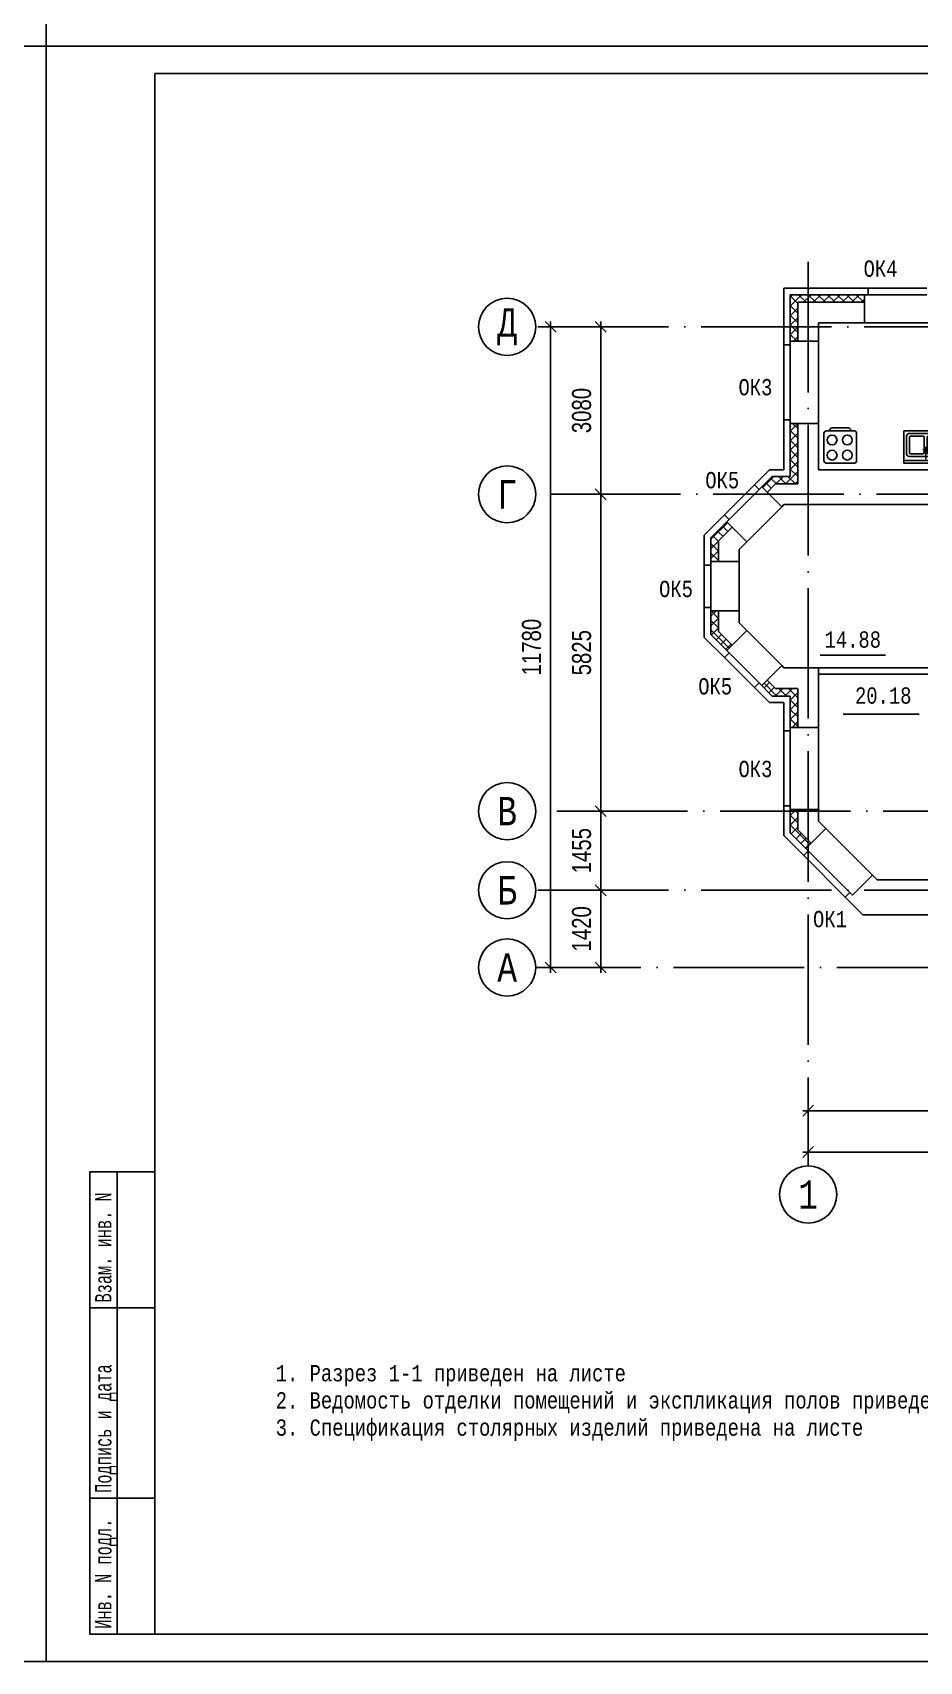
# Model space of a CAD drawing. Extents: x 0 to 84000, y 0 to 59400.
# Drawn here: x 41750 to 58055, y 0 to 29950 of the extents above; entities that cross this region are included whole.
import ezdxf
from ezdxf.enums import TextEntityAlignment as Align

# ---------------------------------------------------------------- set-up
doc = ezdxf.new("R2010")
doc.units = 0
doc.header["$LTSCALE"] = 100
doc.header["$MEASUREMENT"] = 0
doc.linetypes.add('ACAD_ISO04W100', pattern=[30, 24, -3, 0, -3])
doc.layers.get('0').update_dxf_attribs({"linetype": 'CONTINUOUS'})
doc.layers.get('DEFPOINTS').update_dxf_attribs({"linetype": 'CONTINUOUS'})
doc.layers.add('55', color=250, linetype='CONTINUOUS')
doc.styles.add('1', font='TXT', dxfattribs={"width": 0.8})
doc.styles.add('STYLE1', font='monotxt.shx', dxfattribs={"width": 0.8})
doc.dimstyles.get("Standard").update_dxf_attribs({"dimtxt": 0.18, "dimasz": 0.18, "dimexe": 0.18, "dimexo": 0.0625, "dimgap": 0.09, "dimtad": 0, "dimtih": 1, "dimtoh": 1, "dimdec": 4, "dimzin": 0, "dimdsep": 46, "dimtxsty": 'Standard', "dimcen": 0.09, "dimadec": 0, "dimazin": 0, "dimtfac": 1, "dimtdec": 4, "dimtofl": 0, "dimtmove": 0, "dimatfit": 3, "dimfxl": 1, "dimtolj": 1, "dimtzin": 0, "dimarcsym": 0})

# ---------------------------------------------------------------- blocks, each defined once
blk = doc.blocks.new('_OBLIQUE')
at = {"color": 0, "linetype": 'ByBlock'}
blk.add_line((-0.5, -0.5), (0.5, 0.5), dxfattribs=at)
blk = doc.blocks.new('*D16')
at = {"layer": '55', "color": 0, "linetype": 'Continuous', "lineweight": -2, "transparency": 16777216}
for p, q in [((51275, 24640), (51275, 12660)), ((51325, 24540), (51375, 24540)), ((51225, 12760), (51175, 12760))]:
    blk.add_line(p, q, dxfattribs=at)
at = {"layer": 'DEFPOINTS', "color": 0, "linetype": 'Continuous', "transparency": 16777216}
for p in [(51275, 24540), (51275, 12760), (51275, 12760)]:
    blk.add_point(p, dxfattribs=at)
at = {"layer": '55', "color": 0, "linetype": 'Continuous', "lineweight": -2, "transparency": 16777216, "xscale": 200, "yscale": 200, "zscale": 200}
for p, rotation in [((51275, 24540), 90), ((51275, 12760), 270)]:
    blk.add_blockref('_OBLIQUE', p, dxfattribs=dict(at, rotation=rotation))
at = {"layer": '55', "color": 0, "linetype": 'Continuous', "transparency": 16777216, "insert": (50925, 18650), "char_height": 350, "attachment_point": 5, "rotation": 90, "style": '1'}
blk.add_mtext('\\A1;11780', dxfattribs=at)
blk = doc.blocks.new('*D14')
at = {"layer": '55', "color": 0, "linetype": 'Continuous', "lineweight": -2, "transparency": 16777216}
for p, q in [((52145, 15635), (52095, 15635)), ((52195, 15735), (52195, 14080)), ((52145, 14180), (52095, 14180))]:
    blk.add_line(p, q, dxfattribs=at)
at = {"layer": 'DEFPOINTS', "color": 0, "linetype": 'Continuous', "transparency": 16777216}
for p in [(52195, 15635), (52195, 14180), (52195, 14180)]:
    blk.add_point(p, dxfattribs=at)
at = {"layer": '55', "color": 0, "linetype": 'Continuous', "lineweight": -2, "transparency": 16777216, "xscale": 200, "yscale": 200, "zscale": 200}
for p, rotation in [((52195, 15635), 90), ((52195, 14180), 270)]:
    blk.add_blockref('_OBLIQUE', p, dxfattribs=dict(at, rotation=rotation))
at = {"layer": '55', "color": 0, "linetype": 'Continuous', "transparency": 16777216, "insert": (51845, 14907), "char_height": 350, "attachment_point": 5, "rotation": 90, "style": '1'}
blk.add_mtext('\\A1;1455', dxfattribs=at)
blk = doc.blocks.new('*D22')
at = {"layer": '55', "color": 0, "linetype": 'Continuous', "lineweight": -2, "transparency": 16777216}
for p, q in [((55910, 9365), (74450, 9365)), ((56010, 9315), (56010, 9265)), ((74350, 9415), (74350, 9465))]:
    blk.add_line(p, q, dxfattribs=at)
at = {"layer": 'DEFPOINTS', "color": 0, "linetype": 'Continuous', "transparency": 16777216}
for p in [(56010, 9365), (74350, 9365), (74350, 9365)]:
    blk.add_point(p, dxfattribs=at)
at = {"layer": '55', "color": 0, "linetype": 'Continuous', "lineweight": -2, "transparency": 16777216, "xscale": 200, "yscale": 200, "zscale": 200, "rotation": 180}
blk.add_blockref('_OBLIQUE', (56010, 9365), dxfattribs=at)
at = {"layer": '55', "color": 0, "linetype": 'Continuous', "lineweight": -2, "transparency": 16777216, "xscale": 200, "yscale": 200, "zscale": 200}
blk.add_blockref('_OBLIQUE', (74350, 9365), dxfattribs=at)
at = {"layer": '55', "color": 0, "linetype": 'Continuous', "transparency": 16777216, "insert": (64615, 9735), "char_height": 350, "attachment_point": 5, "style": '1'}
blk.add_mtext('\\A1;18340', dxfattribs=at)
blk = doc.blocks.new('*D18')
at = {"layer": '55', "color": 0, "linetype": 'Continuous', "lineweight": -2, "transparency": 16777216}
for p, q in [((62130, 10175), (62130, 10225)), ((55910, 10125), (62230, 10125)), ((56010, 10075), (56010, 10025))]:
    blk.add_line(p, q, dxfattribs=at)
at = {"layer": 'DEFPOINTS', "color": 0, "linetype": 'Continuous', "transparency": 16777216}
for p in [(56010, 10125), (62130, 10125), (62130, 10125)]:
    blk.add_point(p, dxfattribs=at)
at = {"layer": '55', "color": 0, "linetype": 'Continuous', "lineweight": -2, "transparency": 16777216, "xscale": 200, "yscale": 200, "zscale": 200, "rotation": 180}
blk.add_blockref('_OBLIQUE', (56010, 10125), dxfattribs=at)
at = {"layer": '55', "color": 0, "linetype": 'Continuous', "lineweight": -2, "transparency": 16777216, "xscale": 200, "yscale": 200, "zscale": 200}
blk.add_blockref('_OBLIQUE', (62130, 10125), dxfattribs=at)
at = {"layer": '55', "color": 0, "linetype": 'Continuous', "transparency": 16777216, "insert": (59070, 10475), "char_height": 350, "attachment_point": 5, "style": '1'}
blk.add_mtext('\\A1;6120', dxfattribs=at)
blk = doc.blocks.new('*D15')
at = {"layer": '55', "color": 0, "linetype": 'Continuous', "lineweight": -2, "transparency": 16777216}
for p, q in [((52145, 14180), (52095, 14180)), ((52195, 14280), (52195, 12660)), ((52145, 12760), (52095, 12760))]:
    blk.add_line(p, q, dxfattribs=at)
at = {"layer": 'DEFPOINTS', "color": 0, "linetype": 'Continuous', "transparency": 16777216}
for p in [(52195, 14180), (52195, 12760), (52195, 12760)]:
    blk.add_point(p, dxfattribs=at)
at = {"layer": '55', "color": 0, "linetype": 'Continuous', "lineweight": -2, "transparency": 16777216, "xscale": 200, "yscale": 200, "zscale": 200}
for p, rotation in [((52195, 14180), 90), ((52195, 12760), 270)]:
    blk.add_blockref('_OBLIQUE', p, dxfattribs=dict(at, rotation=rotation))
at = {"layer": '55', "color": 0, "linetype": 'Continuous', "transparency": 16777216, "insert": (51845, 13470), "char_height": 350, "attachment_point": 5, "rotation": 90, "style": '1'}
blk.add_mtext('\\A1;1420', dxfattribs=at)
blk = doc.blocks.new('*D12')
at = {"layer": '55', "color": 0, "linetype": 'Continuous', "lineweight": -2, "transparency": 16777216}
for p, q in [((52195, 24640), (52195, 21360)), ((52145, 24540), (52095, 24540)), ((52145, 21460), (52095, 21460))]:
    blk.add_line(p, q, dxfattribs=at)
at = {"layer": 'DEFPOINTS', "color": 0, "linetype": 'Continuous', "transparency": 16777216}
for p in [(52195, 24540), (52195, 21460), (52195, 21460)]:
    blk.add_point(p, dxfattribs=at)
at = {"layer": '55', "color": 0, "linetype": 'Continuous', "lineweight": -2, "transparency": 16777216, "xscale": 200, "yscale": 200, "zscale": 200}
for p, rotation in [((52195, 24540), 90), ((52195, 21460), 270)]:
    blk.add_blockref('_OBLIQUE', p, dxfattribs=dict(at, rotation=rotation))
at = {"layer": '55', "color": 0, "linetype": 'Continuous', "transparency": 16777216, "insert": (51845, 23000), "char_height": 350, "attachment_point": 5, "rotation": 90, "style": '1'}
blk.add_mtext('\\A1;3080', dxfattribs=at)
blk = doc.blocks.new('*D13')
at = {"layer": '55', "color": 0, "linetype": 'Continuous', "lineweight": -2, "transparency": 16777216}
for p, q in [((52195, 21560), (52195, 15535)), ((52245, 21460), (52295, 21460)), ((52145, 15635), (52095, 15635))]:
    blk.add_line(p, q, dxfattribs=at)
at = {"layer": 'DEFPOINTS', "color": 0, "linetype": 'Continuous', "transparency": 16777216}
for p in [(52195, 21460), (52195, 15635), (52195, 15635)]:
    blk.add_point(p, dxfattribs=at)
at = {"layer": '55', "color": 0, "linetype": 'Continuous', "lineweight": -2, "transparency": 16777216, "xscale": 200, "yscale": 200, "zscale": 200}
for p, rotation in [((52195, 21460), 90), ((52195, 15635), 270)]:
    blk.add_blockref('_OBLIQUE', p, dxfattribs=dict(at, rotation=rotation))
at = {"layer": '55', "color": 0, "linetype": 'Continuous', "transparency": 16777216, "insert": (51845, 18547), "char_height": 350, "attachment_point": 5, "rotation": 90, "style": '1'}
blk.add_mtext('\\A1;5825', dxfattribs=at)
blk = doc.blocks.new('GPL')
for p, q in [((550, 300), (50, 300)), ((0, 250), (0, -250)), ((600, -250), (600, 250)), ((600, 190), (610, 190)), ((650, 150), (650, -150)), ((610, -190), (600, -190)), ((50, -300), (550, -300))]:
    blk.add_line(p, q)
for centre in [(150, 150), (430, 150), (150, -130), (430, -130)]:
    blk.add_circle(centre, 90)
for centre, radius, start, end in [((50, 250), 50, 90, 180), ((550, 250), 50, 0, 90), ((610, 150), 40, 0, 90), ((50, -250), 50, 180, 270), ((550, -250), 50, 270, 0), ((610, -150), 40, 270, 0)]:
    blk.add_arc(centre, radius, start, end)
blk = doc.blocks.new('MOI3')
at = {"linetype": 'Continuous'}
for p, q in [((-400, 0), (-400, -50)), ((-400, -600), (-400, 0)), ((-400, 0), (400, 0)), ((400, 0), (400, -600)), ((-400, -50), (400, -50)), ((-350, -500), (-350, -175)), ((-300, -125), (300, -125)), ((-300, -475), (-300, -200)), ((-275, -175), (-50, -175)), ((-50, -250), (50, -250)), ((-25, -200), (-25, -475)), ((0, -75), (0, -275)), ((0, -275), (0, -300)), ((25, -475), (25, -200)), ((50, -175), (275, -175)), ((300, -200), (300, -475)), ((350, -175), (350, -500)), ((300, -550), (-300, -550)), ((-50, -500), (-275, -500)), ((275, -500), (50, -500)), ((400, -600), (-400, -600))]:
    blk.add_line(p, q, dxfattribs=at)
for centre, radius, start, end in [((-300, -175), 50, 90, 180), ((-275, -200), 25, 90, 180), ((-50, -200), 25, 0, 90), ((50, -200), 25, 90, 180), ((275, -200), 25, 0, 90), ((300, -175), 50, 0, 90), ((-300, -500), 50, 180, 270), ((-275, -475), 25, 180, 270), ((-50, -475), 25, 270, 0), ((50, -475), 25, 180, 270), ((275, -475), 25, 270, 0), ((300, -500), 50, 270, 0)]:
    blk.add_arc(centre, radius, start, end, dxfattribs=at)
blk = doc.blocks.new('M1')
at = {"linetype": 'Continuous', "style": 'STYLE1', "width": 0.8, "flags": 4}
blk.add_attdef('МАРКА', text='', height=3, dxfattribs=at).set_placement((-0.5, -1.5), align=Align.CENTER)
at = {"linetype": 'Continuous', "style": 'STYLE1', "width": 0.8, "flags": 5}
blk.add_attdef('ПОЛНАЯ_МАРКА_ЭЛЕМЕНТА', (-6, -6.5), '', height=3, dxfattribs=at)

msp = doc.modelspace()

# ---------------------------------------------------------------- hatches: boundary and pattern name
at = {"layer": '55', "linetype": 'Continuous'}
h = msp.add_hatch(dxfattribs=at)
h.set_pattern_fill('ANSI37', color=0, scale=1000, style=0)
h.paths.add_polyline_path([(55680, 24539.7), (55680, 24275), (55820, 24275), (55820, 24539.7)])
h.paths.add_polyline_path([(55820, 24990), (56010, 24990), (56010, 25130), (55680, 25130), (55680, 24539.7), (55820, 24539.7)])
h.paths.add_polyline_path([(57045, 24990), (57045, 25130), (56010, 25130), (56010, 24990)])
h = msp.add_hatch(dxfattribs=at)
h.set_pattern_fill('ANSI37', color=0, scale=1000, style=0)
h.paths.add_polyline_path([(55820, 22765), (55680, 22765), (55680, 21790), (55349.7, 21790), (55155, 21595.3), (55254, 21496.3), (55407.7, 21650), (55820, 21650)])
h = msp.add_hatch(dxfattribs=at)
h.set_pattern_fill('ANSI37', color=0, scale=1000, style=0)
h.paths.add_polyline_path([(54610.6, 20852.9), (54511.6, 20951.9), (54220, 20660.3), (54220, 20225), (54360, 20225), (54360, 20602.3)])
h = msp.add_hatch(dxfattribs=at)
h.set_pattern_fill('ANSI37', color=0, scale=1000, style=0)
h.paths.add_polyline_path([(54360, 18937.7), (54360, 19315), (54220, 19315), (54220, 18879.7), (54511.6, 18588.1), (54610.6, 18687.1)])
h = msp.add_hatch(dxfattribs=at)
h.set_pattern_fill('ANSI37', color=0, scale=1000, style=0)
h.paths.add_polyline_path([(55820, 17890), (55407.7, 17890), (55254, 18043.7), (55155, 17944.7), (55349.7, 17750), (55680, 17750), (55680, 17175), (55820, 17175)])
h = msp.add_hatch(dxfattribs=at)
h.set_pattern_fill('ANSI37', color=0, scale=1000, style=0)
h.paths.add_polyline_path([(55820, 15292.4), (55820, 15634.7), (55680, 15634.7), (55680, 15234.4), (55966.6, 14947.8), (56010, 14991.2), (56010, 15102.4)])
h.paths.add_polyline_path([(55680, 15665), (55680, 15634.7), (55820, 15634.7), (55820, 15665)])
h.paths.add_polyline_path([(56010, 14991.2), (56065.6, 15046.8), (56010, 15102.4)])

# ---------------------------------------------------------------- linework, layer by layer
at = {"layer": '55', "color": 0, "linetype": 'Continuous'}
for p, q in [((44000, 500), (44000, 29200)), ((44000, 29200), (83500, 29200)), ((55560, 25250), (57110, 25250)), ((55560, 25250), (55560, 24210)), ((57110, 25250), (57110, 25130)), ((57110, 25250), (58190, 25250)), ((55680, 24210), (55680, 25130)), ((57110, 25130), (55680, 25130)), ((57045, 24990), (55820, 24990)), ((55820, 24275), (55820, 24990)), ((57045, 25130), (57045, 24610)), ((57110, 25130), (58190, 25130)), ((56200, 24610), (57045, 24610)), ((56200, 24610), (56200, 24275)), ((57045, 24610), (58255, 24610)), ((55680, 24275), (56200, 24275)), ((56200, 24275), (56200, 22765)), ((55560, 24210), (55680, 24210)), ((55560, 24210), (55560, 22830)), ((55680, 24210), (55680, 22830)), ((55560, 22830), (55560, 21910)), ((55560, 22830), (55680, 22830)), ((55680, 22830), (55680, 21790)), ((55680, 22765), (56200, 22765)), ((55820, 22765), (55820, 21650)), ((56200, 22765), (56200, 21910)), ((55300, 21910), (55024.2, 21634.2)), ((55300, 21910), (55560, 21910)), ((56200, 21910), (60320, 21910)), ((55024.2, 21634.2), (54472.7, 21082.7)), ((55024.2, 21634.2), (55109.1, 21549.4)), ((55109.1, 21549.4), (55349.7, 21790)), ((55155, 21595.3), (55522.7, 21227.6)), ((55254, 21496.3), (55407.7, 21650)), ((55349.7, 21790), (55680, 21790)), ((55407.7, 21650), (55820, 21650)), ((55109.1, 21549.4), (54557.5, 20997.8)), ((55565.1, 21270), (55522.7, 21227.6)), ((55565.1, 21270), (60320, 21270)), ((54472.7, 21082.7), (54100, 20710)), ((54557.5, 20997.8), (54220, 20660.3)), ((54472.7, 21082.7), (54557.5, 20997.8)), ((55522.7, 21227.6), (54879.3, 20584.2)), ((54100, 20710), (54100, 20160)), ((54610.6, 20852.9), (54360, 20602.3)), ((54511.6, 20951.9), (54879.3, 20584.2)), ((54220, 20160), (54220, 20660.3)), ((54360, 20225), (54360, 20602.3)), ((54879.3, 20584.2), (54740, 20444.9)), ((54740, 20444.9), (54740, 20225)), ((54100, 20160), (54220, 20160)), ((54100, 20160), (54100, 19380)), ((54220, 20225), (54740, 20225)), ((54220, 20160), (54220, 19380)), ((54740, 20225), (54740, 19315)), ((54100, 19380), (54100, 18830)), ((54100, 19380), (54220, 19380)), ((54220, 19380), (54220, 18879.7)), ((54220, 19315), (54740, 19315)), ((54360, 19315), (54360, 18937.7)), ((54740, 19315), (54740, 19095.1)), ((54557.5, 18542.2), (54220, 18879.7)), ((54610.6, 18687.1), (54360, 18937.7)), ((54511.6, 18588.1), (54879.3, 18955.8)), ((54879.3, 18955.8), (54740, 19095.1)), ((55522.7, 18312.4), (54879.3, 18955.8)), ((54472.7, 18457.3), (54100, 18830)), ((54472.7, 18457.3), (54557.5, 18542.2)), ((55024.2, 17905.8), (54472.7, 18457.3)), ((55109.1, 17990.6), (54557.5, 18542.2)), ((55155, 17944.7), (55522.7, 18312.4)), ((55565.1, 18270), (55522.7, 18312.4)), ((55565.1, 18270), (56200, 18270)), ((56200, 18270), (60030, 18270)), ((56200, 18270), (56200, 17175)), ((56230, 18500), (57430, 18500)), ((55024.2, 17905.8), (55109.1, 17990.6)), ((55109.1, 17990.6), (55349.7, 17750)), ((55254, 18043.7), (55407.7, 17890)), ((56200, 18150), (60540, 18150)), ((55300, 17630), (55024.2, 17905.8)), ((55349.7, 17750), (55680, 17750)), ((55407.7, 17890), (55820, 17890)), ((55680, 17110), (55680, 17750)), ((55820, 17175), (55820, 17890)), ((55300, 17630), (55560, 17630)), ((55560, 17630), (55560, 17110)), ((56650, 17420), (58050, 17420)), ((55560, 15730), (55560, 17110)), ((55560, 17110), (55680, 17110)), ((55680, 17175), (56200, 17175)), ((55680, 15730), (55680, 17110)), ((56200, 15665), (56200, 17175)), ((55560, 15730), (55680, 15730)), ((55560, 15730), (55560, 15184.7)), ((55680, 15730), (55680, 15234.4)), ((55680, 15665), (56200, 15665)), ((55820, 15665), (55820, 15292.4)), ((56200, 15665), (56200, 15449.8)), ((56065.6, 15046.8), (55820, 15292.4)), ((55966.6, 14947.8), (56334.3, 15315.5)), ((56334.3, 15315.5), (56200, 15449.8)), ((56334.3, 15315.5), (57189.9, 14459.9)), ((55927.7, 14817), (55560, 15184.7)), ((56012.5, 14901.9), (55680, 15234.4)), ((55927.7, 14817), (56012.5, 14901.9)), ((55927.7, 14817), (56691.4, 14053.3)), ((56012.5, 14901.9), (56776.2, 14138.2)), ((56822.2, 14092.2), (57189.9, 14459.9)), ((57279.8, 14370), (57189.9, 14459.9)), ((56691.4, 14053.3), (56776.2, 14138.2)), ((56776.2, 14138.2), (56822.2, 14092.2)), ((57279.8, 14370), (60860.2, 14370)), ((57014.7, 13730), (56691.4, 14053.3)), ((57014.7, 13730), (61125.3, 13730)), ((42800, 500), (42800, 9000)), ((42800, 9000), (44000, 9000)), ((43306, 500), (43306, 9000)), ((42800, 6500), (44000, 6500)), ((44000, 3000), (42800, 3000)), ((44000, 500), (42800, 500)), ((83500, 500), (44000, 500))]:
    msp.add_line(p, q, dxfattribs=at)
at = {"layer": '55', "color": 0, "linetype": 'ACAD_ISO04W100'}
for p, q in [((56010, 25735), (56010, 9110)), ((77440, 24539.7), (51000, 24539.7)), ((62665, 21459.7), (51000, 21459.7)), ((65790, 15634.7), (51000, 15634.7)), ((77440, 14180), (51000, 14180)), ((70935, 12760), (51000, 12760))]:
    msp.add_line(p, q, dxfattribs=at)
at = {"layer": '55', "color": 0}
for points in [[(42000, 29700), (42000, 59400), (0, 59400), (0, 29700)], [(84000, 29700), (84000, 59400), (42000, 59400), (42000, 29700)], [(42000, 0), (42000, 29700), (0, 29700), (0, 0)], [(84000, 0), (84000, 29700), (42000, 29700), (42000, 0)]]:
    msp.add_lwpolyline(points, close=True, dxfattribs=at)
at = {"layer": '55', "color": 0, "linetype": 'Continuous'}
for centre in [(50475, 24539.7), (50475, 21459.7), (50475, 15634.7), (50475, 14180), (50475, 12760), (56010, 8585)]:
    msp.add_circle(centre, 525, dxfattribs=at)

# ---------------------------------------------------------------- block references
ref = msp.add_blockref('M1', (57390, 25610), dxfattribs=dict(at, xscale=100, yscale=100, zscale=100))
ref.add_attrib('МАРКА', 'ОК4', dxfattribs={"layer": '0', "linetype": 'Continuous', "height": 300, "style": 'STYLE1', "width": 0.8}).set_placement((57340, 25460), align=Align.CENTER)
ref = msp.add_blockref('M1', (55090, 23430), dxfattribs=dict(at, xscale=100, yscale=100, zscale=100))
ref.add_attrib('МАРКА', 'ОК3', dxfattribs={"layer": '0', "linetype": 'Continuous', "height": 300, "style": 'STYLE1', "width": 0.8}).set_placement((55040, 23280), align=Align.CENTER)
for name, p, rotation in [('GPL', (56600, 22030), 90), ('MOI3', (58170, 22030), 180)]:
    msp.add_blockref(name, p, dxfattribs=dict(at, rotation=rotation))
ref = msp.add_blockref('M1', (54480, 21720), dxfattribs=dict(at, xscale=-100, yscale=100, zscale=100, rotation=180))
ref.add_attrib('МАРКА', 'ОК5', dxfattribs={"layer": '0', "linetype": 'Continuous', "height": 300, "style": 'STYLE1', "width": 0.8}).set_placement((54430, 21570), align=Align.CENTER)
ref = msp.add_blockref('M1', (53630, 19720), dxfattribs=dict(at, xscale=100, yscale=100, zscale=100))
ref.add_attrib('МАРКА', 'ОК5', dxfattribs={"layer": '0', "linetype": 'Continuous', "height": 300, "style": 'STYLE1', "width": 0.8}).set_placement((53580, 19570), align=Align.CENTER)
ref = msp.add_blockref('M1', (54350, 17930), dxfattribs=dict(at, xscale=100, yscale=100, zscale=100))
ref.add_attrib('МАРКА', 'ОК5', dxfattribs={"layer": '0', "linetype": 'Continuous', "height": 300, "style": 'STYLE1', "width": 0.8}).set_placement((54300, 17780), align=Align.CENTER)
ref = msp.add_blockref('M1', (55090, 16410), dxfattribs=dict(at, xscale=100, yscale=100, zscale=100))
ref.add_attrib('МАРКА', 'ОК3', dxfattribs={"layer": '0', "linetype": 'Continuous', "height": 300, "style": 'STYLE1', "width": 0.8}).set_placement((55040, 16260), align=Align.CENTER)
ref = msp.add_blockref('M1', (56460, 13650), dxfattribs=dict(at, xscale=100, yscale=100, zscale=100))
ref.add_attrib('МАРКА', 'ОК1', dxfattribs={"layer": '0', "linetype": 'Continuous', "height": 300, "style": 'STYLE1', "width": 0.8}).set_placement((56410, 13500), align=Align.CENTER)

# ---------------------------------------------------------------- texts
at = {"layer": '55', "color": 0, "linetype": 'Continuous', "style": 'STYLE1', "width": 0.8}
for s, p in [('Д', (50475, 24539.7)), ('Г', (50475, 21459.7)), ('В', (50475, 15634.7)), ('Б', (50475, 14180)), ('А', (50475, 12760)), ('1', (56010, 8585))]:
    msp.add_text(s, height=525, dxfattribs=at).set_placement(p, align=Align.MIDDLE)
for s, p in [('14.88', (56830, 18640)), ('20.18', (57390, 17610))]:
    msp.add_text(s, height=300, dxfattribs=at).set_placement(p, align=Align.CENTER)
at = {"layer": '55', "color": 0, "linetype": 'Continuous', "style": 'STYLE1', "width": 0.65}
for s, p in [('Взам. инв. N', (43200, 6600)), ('Подпись и дата', (43200, 3100)), ('Инв. N подл.', (43200, 600))]:
    msp.add_text(s, height=300, rotation=90, dxfattribs=at).set_placement(p)
at = {"layer": '55', "color": 0, "linetype": 'Continuous', "style": 'STYLE1', "width": 0.8}
for s, p in [('1. Разрез 1-1 приведен на листе', (46220, 5150)), ('2. Ведомость отделки помещений и экспликация полов приведены на листе', (46220, 4650)), ('3. Спецификация столярных изделий приведена на листе', (46220, 4150))]:
    msp.add_text(s, height=300, dxfattribs=at).set_placement(p)

# ---------------------------------------------------------------- dimensions: what is measured, and where the dimension line sits
at = {"layer": '55', "color": 0, "linetype": 'Continuous'}
for base, p1, p2, picture, middle in [((51275, 12760), (51275, 24539.7), (51275, 12760), '*D16', (50925, 18649.8)), ((52195, 21459.7), (52195, 24539.7), (52195, 21459.7), '*D12', (51845, 22999.7)), ((52195, 15634.7), (52195, 21459.7), (52195, 15634.7), '*D13', (51845, 18547.2)), ((52195, 14180), (52195, 15634.7), (52195, 14180), '*D14', (51845, 14907.3)), ((52195, 12760), (52195, 14180), (52195, 12760), '*D15', (51845, 13470))]:
    dim = msp.add_linear_dim(base=base, p1=p1, p2=p2, angle=90, dimstyle='Standard', override={"dimscale": 100, "dimtxt": 3.5, "dimasz": 2, "dimexe": 1, "dimexo": 0.5, "dimtih": 0, "dimtoh": 0, "dimdec": 0, "dimtxsty": '1', "dimblk1": 'OBLIQUE', "dimblk2": 'OBLIQUE', "dimsah": 1, "dimdle": 1, "dimtdec": 0, "dimtix": 1, "dimtofl": 1, "dimtmove": 2, "dimtvp": 1}, dxfattribs=at)
    dim.commit()
    dim.dimension.update_dxf_attribs({"geometry": picture, "text_midpoint": middle})
dim = msp.add_linear_dim(base=(62130, 10125), p1=(56010, 10125), p2=(62130, 10125), dimstyle='Standard', override={"dimscale": 100, "dimtxt": 3.5, "dimasz": 2, "dimexe": 1, "dimexo": 0.5, "dimtih": 0, "dimtoh": 0, "dimdec": 0, "dimtxsty": '1', "dimblk1": 'OBLIQUE', "dimblk2": 'OBLIQUE', "dimsah": 1, "dimdle": 1, "dimtdec": 0, "dimtix": 1, "dimtofl": 1, "dimtmove": 2, "dimtvp": 1}, dxfattribs=at)
dim.commit()
dim.dimension.update_dxf_attribs({"geometry": '*D18', "text_midpoint": (59070, 10475)})
dim = msp.add_linear_dim(base=(74350, 9365), p1=(56010, 9365), p2=(74350, 9365), dimstyle='Standard', override={"dimscale": 100, "dimtxt": 3.5, "dimasz": 2, "dimexe": 1, "dimexo": 0.5, "dimtih": 0, "dimtoh": 0, "dimdec": 0, "dimtxsty": '1', "dimblk1": 'OBLIQUE', "dimblk2": 'OBLIQUE', "dimsah": 1, "dimdle": 1, "dimtdec": 0, "dimtix": 1, "dimtofl": 1, "dimtmove": 2, "dimtvp": 1}, dxfattribs=at)
dim.commit()
dim.dimension.update_dxf_attribs({"geometry": '*D22', "text_midpoint": (64615, 9735), "dimtype": 160})

doc.saveas('drawing.dxf')
